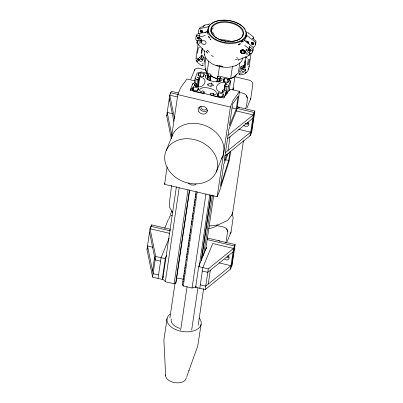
<?xml version="1.0" encoding="UTF-8"?>
<svg xmlns="http://www.w3.org/2000/svg" width="403" height="403" viewBox="0 0 403 403"><rect width="100%" height="100%" fill="white"/><g stroke="black" fill="none" stroke-linecap="round" stroke-linejoin="round"><path stroke-width="0.6" d="M204.669 54.067L204.638 55.322L205.978 58.44L208.578 61.321M252.731 38.869L253.457 37.892L253.462 36.97L248.374 33.011M244.339 65.664L243.719 65.906M209.238 226.028L218.34 224.834L227.619 220.37L232.44 214.315L232.551 212.462M244.823 65.901L245.22 60.677L244.903 67.87L244.48 67.674L244.732 67.815M244.681 71.709L245.618 70.218L245.739 70.52M244.027 65.84A0.882 0.62 37 0 1 243.719 65.785L243.709 65.906M244.762 66.571L244.823 65.896M203.011 63.815L202.684 63.019M207.565 31.409L207.636 30.804A19.44 11.405 8.5 0 1 207.883 29.701M245.039 63.734L244.893 67.402A1.531 0.554 82.1 0 1 244.903 67.87M245.694 56.863L244.717 63.039M243.744 65.639L243.714 65.966L243.744 65.624L244.243 65.82A1.547 0.907 8.5 0 1 244.409 65.719M202.316 48.123L201.53 54.198M171.628 185.41L169.799 199.515L169.346 206.93L172.716 212.583M243.467 140.738L232.44 214.315M201.445 56.642A0.882 0.72 44.4 0 0 201.727 56.808C201.107 59.075 202.296 56.894 201.263 56.36A1.547 0.907 8.5 0 1 201.097 56.46L200.986 56.349M163.371 276.569L162.218 279.405L152.611 277.133L146.989 249.412L150.032 228.713L151.604 224.864L170.504 229.327M171.33 138.662L166.706 115.868L169.749 95.173L171.32 91.32L178.635 93.048M150.747 228.133L151.014 226.305L170.524 230.919M170.55 93.98L170.731 92.766L178.045 94.493M151.422 226.078L151.604 224.864M230.677 151.17L229.312 160.419L219.927 190.014L217.177 196.755L164.56 184.322L167.134 166.882M194.684 80.827L186.881 78.983L180.549 87.904L177.799 94.645L171.27 138.859A27.218 21.737 22.2 0 1 205.354 125.655A27.218 21.737 22.2 0 1 221.368 158.732M152.561 270.912L154.596 257.114M152.611 277.133L155.669 256.439L150.047 228.718L169.728 233.367M158.041 278.418L161.094 257.724L169.048 238.233M168.948 218.99L169.592 216.607L170.676 215.66L172.187 215.212M162.218 279.405L165.27 258.711L166.661 255.311M176.383 186.846L162.777 279.007L165.331 281.722L174.101 283.793L175.648 283.364L176.04 282.402L189.647 190.241M190.634 90.322L190.906 88.459L192.972 83.401L194.518 82.978L196.19 83.371L196.83 84.051L196.463 86.539M192.785 84.645L192.972 83.401M192.77 89.521L193.138 87.033L193.657 86.887L198.165 87.955L198.483 88.292L198.301 89.537M193.193 90L193.657 86.887M194.397 83.089L195.133 78.106L197.198 73.049L201.324 71.915L210.094 73.986L211.051 75.003L210.225 80.61M165.331 281.722L179.214 187.692M194.538 85.854L194.725 84.605L196.019 84.912L196.533 84.771L196.83 84.051M195.445 83.481L196.09 79.124L195.133 78.106M195.742 86.781L196.019 84.912M196.256 86.64L196.533 84.771M196.659 86.993L197.762 79.517L198.795 79.235L199.087 78.514L197.198 77.537L199.777 76.827L200.865 77.084A6.508 3.844 8.4 0 1 204.981 81.456A12.135 7.168 8.4 0 1 201.666 86.297A6.508 3.844 8.4 0 1 196.936 86.716L195.848 86.454L194.251 84.761L194.725 84.605M198.331 75.895L198.699 73.406L200.971 72.782L204.376 73.85L203.319 76.449L202.8 76.59L198.291 75.527L197.974 75.185L198.699 73.406M197.692 86.705L198.795 79.235M197.893 86.61L199.087 78.514M197.797 90.443L198.165 87.955M198.306 86.791L199.777 76.827M200.417 76.515L200.971 72.782M204.664 50.813L204.366 52.803L204.613 55.07M167.038 318.587L163.885 339.986L165.638 375.702M203.601 76.625L204.059 73.512M174.101 283.793L187.984 189.763M205.268 76.51L205.449 75.265L208.069 74.565L208.356 74.867L207.898 77.986M169.895 317.967L174.942 283.772M206.094 73.845L206.457 71.361M175.648 283.364L189.44 189.959M203.898 93.723L204.175 91.854L203.535 91.179L202.281 90.882L200.956 91.884L199.359 90.191L199.616 89.562A6.508 3.844 8.4 0 1 206.26 87.728A12.135 7.168 8.4 0 1 214.87 90.539A6.508 3.844 8.4 0 1 216.32 93.506L216.063 94.136L213.484 94.846L213.142 93.446L211.887 93.148L210.855 93.436L210.462 94.398L211.419 95.415M207.293 79.537L208.029 74.555L207.333 79.547M207.5 79.351L208.356 74.867M207.822 79.693L208.371 75.955L208.054 75.618M207.731 85.275L207.918 84.031L211.424 83.063L213.595 85.371L210.089 86.338L208.275 85.386L207.918 84.031M208.981 80.61L209.625 76.253L210.658 75.966L211.051 75.003M209.923 80.948L210.658 75.966M210.124 80.973L210.86 76.001M210.965 86.177L211.424 83.063M196.185 286.901L192.06 288.034L183.289 285.964L182.332 284.946L196.12 191.541M183.002 282.115L183.184 280.871M183.37 279.622L183.551 278.377M183.828 276.508L184.01 275.264M184.196 274.02L184.378 272.776M184.564 271.526L184.745 270.282M185.022 268.413L185.209 267.169M185.39 265.925L185.576 264.68M186.216 260.318L186.403 259.074M186.584 257.829L186.77 256.585M187.047 254.716L187.229 253.472M187.415 252.223L187.596 250.978M187.783 249.734L187.964 248.49M188.241 246.621L188.423 245.377M188.609 244.127L188.79 242.883M189.067 241.014L189.254 239.77M189.435 238.526L189.622 237.281M189.803 236.032L189.989 234.788M190.261 232.919L190.448 231.675M190.629 230.43L190.815 229.186M191.46 224.824L191.642 223.579M191.828 222.335L192.009 221.091M192.286 219.222L192.468 217.978M192.654 216.728L192.836 215.484M193.022 214.24L193.203 212.996M193.48 211.127L193.667 209.882M193.848 208.633L194.034 207.389M194.306 205.52L194.493 204.276M194.674 203.031L194.861 201.787M195.042 200.538L195.228 199.294M195.505 197.425L195.687 196.18M195.873 194.936L196.054 193.692M210.673 94.68L210.855 93.436M183.289 285.964L197.173 191.934M212.955 94.69L213.142 93.446M213.278 95.032L213.459 93.783M216.698 81.905L217.731 76.585L219.277 76.157L228.048 78.227L230.607 80.943L229.226 90.287M217.272 79.698L217.731 76.585M180.66 330.128L187.083 286.609M217.429 81.96L217.978 78.227L217.338 77.547M218.678 82.257L219.232 78.52L219.746 78.378L220.053 77.633L220.557 77.517L222.154 79.21L221.897 79.839A6.508 3.844 8.4 0 1 215.252 81.673A12.135 7.168 8.4 0 1 206.643 78.862A6.508 3.844 8.4 0 1 205.192 75.895L205.449 75.265M219.287 81.492L219.746 78.378M219.499 81.371L220.053 77.633M217.736 96.065L218.194 92.952L218.713 92.811L223.539 94.216L222.814 95.995L220.547 96.619L217.454 95.889L217.136 95.551L218.194 92.952M219.912 81.874L220.517 77.507M218.25 95.924L218.713 92.811M192.06 288.034L205.943 194.009M223.63 81.623L224.088 78.509L224.607 78.363L227.695 79.094L229.1 80.59L228.919 81.834M222.149 92.755L222.718 90.166L223.751 89.884L225.423 90.277L226.38 91.295L225.735 95.657M222.446 92.035L222.627 90.791M224.053 82.101L224.607 78.363M222.562 92.473L222.743 91.229L222.426 90.892M222.854 96.367L223.222 93.874M223.947 90.332L224.98 84.63L227.262 84.64L225.665 82.947L224.577 82.686A6.508 3.844 8.4 0 0 219.847 83.104A12.135 7.168 8.4 0 0 216.532 87.945A6.508 3.844 8.4 0 0 220.648 92.317L221.736 92.574L224.325 91.839L222.743 91.229M224.426 88.368L224.98 84.63M225.393 84.811L225.665 82.947M207.082 237.971L235.125 244.601L232.073 265.295L230.501 269.144L205.233 289.566L195.626 287.299L198.679 266.605L206.538 247.346L206.361 248.56M224.683 90.388L225.322 86.03L224.683 85.35M199.218 266.353L209.792 194.74M224.133 97.597L226.38 91.295M227.146 82.832L227.695 79.094M201.435 259.537L210.905 195.4M225.892 93.899L226.995 86.428L228.541 86L230.607 80.943M201.374 260.67L211.026 195.289M191.677 330.102L197.918 287.828M203.535 255.376L212.452 194.971M227.438 93.471L228.541 86M199.802 288.286L202.855 267.592L212.683 243.518L233.554 248.45L235.125 244.601M205.601 250.323L213.691 195.52M229.715 90.353L229.896 89.144L239.503 91.416L236.768 109.918L228.909 129.177L224.184 161.175L226.96 154.379M232.929 89.788L234.944 76.117M198.2 325.297L203.616 288.619M217.177 196.755L230.415 107.077L233.166 100.337L239.503 91.416M205.233 289.566L208.286 268.872L233.554 248.45L230.501 269.144M201.122 324.259L197.727 346.066L188.896 370.75M208.265 284.075L210.306 270.282M227.982 150.531L230.017 136.738M228.42 153.004L223.675 164.626L220.471 186.332L228.682 160.439L230.017 151.392M236.294 108.875L238.163 96.211L232.622 104.019L229.418 125.726L236.294 108.875L232.073 107.878M225.907 243.004L227.589 231.609C227.478 226.234 220.25 226.713 216.683 225.458M245.709 108.86C247.316 100.443 250.208 93.269 239.417 92.63M227.227 241.513L231.055 231.921L233.09 218.124A4.322 3.451 22.2 0 0 231.382 214.598M246.943 107.969L250.772 98.377L252.807 84.585A4.322 3.451 22.2 0 0 249.14 80.147L234.823 76.766M224.945 156.026L250.213 135.599L253.27 114.905L254.842 111.057L236.944 106.825M231.483 266.736L234.536 246.042L207.102 239.558M251.195 133.197L254.253 112.502L236.571 108.321M254.842 111.057L251.784 131.751L250.213 135.599M196.196 36.794L196.906 34.381L197.933 33.842L207.152 31.756L207.676 31.253L207.525 32.275M197.415 38.164L198.044 37.111L199.515 37.459L199.893 38.089L199.263 39.141L197.792 38.794L197.415 38.164L197.999 36.733L198.377 37.358L199.848 37.706L199.263 39.141M195.954 58.536L198.155 43.841M196.06 58.929L196.226 57.831M202.916 31.081L201.994 32.447L200.518 32.099L200.14 31.474L200.629 29.872M197.475 53.332L198.352 47.458M202.523 32.033L202.623 31.394L201.535 30.396L200.236 30.83M201.641 57.372L201.691 57.045C201.258 59.715 201.943 55.231 201.581 57.715L201.641 57.372L201.052 57.307M204.291 61.201L204.593 59.196M205.918 57.851C204.971 62.838 203.873 69.694 207.877 73.734M211.575 31.761L211.746 30.099L211.353 29.278M206.986 72.928L208.774 61.014M217.942 76.741L219.549 66.016M228.34 79.053L230.642 78.52L232.521 66.011M239.82 62.782L238.304 72.908L234.314 76.766L230.642 78.52M248.591 50.259L248.686 49.619L249.986 49.186L250.691 49.559L250.973 50.823L249.674 51.262L248.968 50.889L248.591 50.259L248.863 49.403M247.477 65.15L248.359 59.276M254.056 43.282L253.165 44.542L251.694 44.194L251.316 43.569L251.835 42.043M248.51 64.873L249.392 58.994M248.883 67.004L249.049 65.906M251.104 53.297L248.994 67.402C248.5 72.132 244.732 74.862 240.123 74.842L239.034 74.076L239.029 73.427L243.755 72.621M253.699 44.134L253.416 42.864L251.946 42.517L251.412 42.925M239.533 72.127L240.364 67.649M242.823 57.866L241.84 60.742L239.639 63.422M201.807 50.42L201.999 49.584M200.155 56.425L200.125 56.526M196.79 42.567L198.291 40.547A3.022 2.423 22.2 0 0 200.785 40.124M243.644 67.372L244.379 66.147M201.631 51.06L201.923 49.851M198.422 60.777L197.959 59.009L197.611 59.145M247.382 42.315L247.664 41.227L248.031 41.494L247.623 42.491M248.031 42.94L248.354 41.821M253.578 37.393L253.144 38.819L252.832 38.361L255.845 41.041L256.021 42.154L255.386 44.798M248.968 50.889L249.553 49.453L249.175 48.828M251.694 44.194L252.278 42.758L251.9 42.134M251.316 43.569L251.588 42.708M195.964 59.649C196.523 62.656 199.656 63.77 201.591 65.734L202.996 65.558L203.188 64.954L202.513 64.823M204.356 62.213L204.553 61.609L204.15 60.803M189.032 370.367L186.755 376.75M201.596 41.711L201.943 40.758M244.253 66.369L244.057 66.636M200.14 31.474L200.724 30.039L201.812 31.036L202.578 31.011L201.994 32.447M197.792 38.794L198.377 37.358M200.518 32.099L201.102 30.663M166.691 115.868L167.084 114.9M198.498 39.167L199.082 37.731M201.228 32.472L201.812 31.036M190.831 79.149L194.81 69.583M166.253 150.374L172.539 134.97M193.138 87.033L192.412 88.811L193.818 90.307L197.425 90.892L198.483 88.292M203.978 63.291L204.15 62.873M164.56 184.322L165.029 183.164M204.175 91.854L203.782 92.816L202.235 93.244L193.465 91.174L190.906 88.459M146.979 249.407L147.372 248.444M224.088 78.509L223.03 81.109L223.348 81.446L227.856 82.514L228.375 82.373L229.1 80.59M164.701 228.42L168.368 219.434M170.202 214.94L171.804 211.011M249.674 51.262L250.258 49.826L251.024 49.801M252.399 44.567L252.983 43.131L253.754 43.106M216.089 172.252A27.218 21.737 22.2 0 0 186.539 138.718A27.218 21.737 22.2 0 0 170.887 172.973A27.218 21.737 22.2 0 0 216.089 172.252L222.375 156.848M182.332 284.946L182.725 283.984M195.626 287.299L196.09 286.165M250.973 50.823L251.331 49.977M240.576 51.252L240.949 50.42L242.833 49.791L244.757 50.854L245.17 51.775L245.059 52.692L244.45 53.392L242.374 53.594L240.732 52.199L240.576 51.252L241.382 53.045L240.949 50.42L242.833 49.791L244.757 50.854L240.949 50.42L242.374 53.594L245.17 51.775L240.949 50.42M244.45 53.392L245.17 51.775L243.477 53.72M243.347 66.676L242.954 67.795L243.352 66.651L243.981 66.455L244.027 65.83M201.465 31.298L202.326 30.86M246.888 49.952A3.022 2.423 22.2 0 0 249.467 52.647L250.364 53.574L249.986 54.032L252.071 52.929L252.711 50.284L252.53 49.166L249.517 46.491L249.83 46.944L248.978 48.562L244.596 45.428M199.263 28.739L199.752 27.782L200.785 27.238L203.334 26.663M249.548 55.04L249.311 53.241L249.628 52.682M244.5 40.139L244.812 39.59A19.44 11.405 8.5 0 0 246.112 36.406L246.132 36.134L245.89 37.162L246.273 34.608L246.611 35.318L254.595 41.469L255.401 42.441L255.578 43.559L254.923 46.315L253.044 47.337M202.911 26.946L203.973 25.283L208.794 24.17M198.886 59.78L199.062 59.468M244.304 65.971L243.704 66.666M247.12 42.154L247.664 41.227M245.407 50.778L246.888 49.221M201.349 55.231L202.286 56.178L202.14 55.775M245.593 40.376L249.019 43.202M249.664 54.607L250.364 53.574L249.311 53.241L249.543 54.173L249.256 54.778L248.681 54.612M191.208 88.685L190.156 90.176L223.564 98.07L229.896 89.144M202.084 55.931L202.271 56.173L202.084 55.77M248.011 69.321L248.661 68.434M249.19 47.71L249.83 46.944M243.341 66.928L243.019 67.508L243.241 66.868L243.241 67.236M198.221 58.485L197.843 58.883M246.52 50.345L247.301 49.529M245.059 72.782L245.87 71.986M245.286 73.024L246.168 72.152M240.732 66.767L242.541 65.749M240.48 67.377L242.228 66.52M228.002 135.332L253.27 114.905L235.977 110.82M227.494 138.778L252.762 118.356M225.453 152.576L250.721 132.154L238.798 129.333M233.045 251.9L207.777 272.322L202.346 271.038M240.918 68.273L242.158 67.684M197.576 59.286L197.959 59.009M208.729 36.854L208.462 37.046L209.006 37.076L209.706 38.038L209.142 37.272M201.324 55.362L201.545 55.599M252.016 52.133L253.144 50.758L253.255 47.7L252.454 46.728L244.47 40.577L244.127 39.867M238.274 60.042L238.641 59.825M241.226 41.857L242.823 40.794M235.856 65.608L239.06 63.664M198.095 58.692L198.578 58.576L198.996 59.306M241.392 42.295L244.47 40.577M198.004 58.893L198.578 58.576M197.248 42.214L197.183 41.005L198.125 40.512M240.299 71.321L240.017 72.036L240.435 71.941M249.185 55.443L238.299 60.032M213.449 27.883L212.94 28.195A16.09 9.435 8.5 0 0 210.935 31.51A3.869 3.108 22.1 0 1 212.577 32.396A6.1 4.896 22.1 0 1 213.011 32.814L213.283 33.132A3.526 2.826 22.2 0 1 213.61 33.635L213.847 34.164A7.073 5.672 22.1 0 1 214.144 35.585M207.011 50.823L207.832 50.496L207.913 50.939M243.86 71.175L243.437 71.341A1.738 1.36 33.3 0 1 242.541 71.281A1.733 1.355 33.2 0 1 241.175 69.951A1.733 1.355 33.2 0 1 241.76 68.55L243.533 68.817L244.359 70.414A1.703 1.33 33 0 1 244.117 70.953M239.609 44.219L238.128 44.758L239.125 44.38M235.337 59.629L238.193 58.823M204.936 32.512L207.293 31.721M248.671 49.176L248.273 49.282M232.098 66.737L236.329 65.427M220.189 97.486L224.32 96.352M208.658 24.175L209.782 23.923M208.719 26.628L200.079 28.583L199.047 29.122L198.266 32.018L198.921 33.817M205.157 35.615L199.556 36.88L199.142 36.648L199.601 35.071L200.024 34.794L196.442 35.912L195.949 36.869L195.782 39.625L197.405 41.605M242.344 69.366L243.75 69.049M203.963 25.535L204.598 25.535M248.681 48.934L248.062 48.914M201.691 31.202L202.316 31.207M231.755 66.878L227.03 67.377L221.932 67.044M249.16 55.246L248.545 55.241M239.775 43.166L240.334 43.025M239.664 43.927L240.43 43.887M242.581 71.704L242.863 71.694M247.296 58.757L247.679 58.752M199.011 59.966L199.394 59.971L200.054 58.898L201.319 58.692L202.467 59.291L202.689 60.722L200.906 61.437A1.738 1.405 10.4 0 1 200.029 61.08L199.671 60.732M202.13 65.523L202.996 65.558M200.1 57.186L199.792 57.191M199.137 47.282L199.591 47.327M197.183 41.005L197.974 41.106L197.092 42.098L197.022 42.431L197.571 42.532M219.272 65.815L223.025 66.475L216.764 65.704L221.952 66.913M217.675 78.53L214.804 77.885L210.638 75.814M206.185 69.996L199.027 68.303A4.322 3.451 22.2 0 0 194.342 70.767M208.371 75.955L209.625 76.253M217.978 78.227L219.232 78.52M196.09 79.124L197.762 79.517M225.322 86.03L226.995 86.428M212.003 95.551L219.605 97.35M177.799 94.645L230.415 107.077M177.516 97.007L169.749 95.173L174.509 118.583M172.585 113.686L167.215 112.422L171.839 135.212M225.67 159.724L228.682 160.439M152.868 247.23L147.498 245.961L153.12 273.682L158.55 274.967M219.081 262.877L231.01 265.693L205.742 286.12L200.311 284.835M155.669 256.439L165.27 258.711M198.679 266.605L208.286 268.872M160.585 261.169L155.16 259.89L149.538 232.168M197.445 43.161L196.926 42.894M199.727 37.489L199.198 37.222M239.417 44.265L240.052 44.511M201.757 55.81L201.263 56.36L201.435 56.647M216.905 65.875L212.547 64.037L208.976 61.634M253.437 42.94L253.719 43.066M239.034 74.076L239.614 74.384M252.278 42.758L252.983 43.131M249.553 49.453L250.258 49.826M199.49 37.751L199.188 37.469M211.414 55.433L213.373 56.606M208.291 36.29L208.895 36.653M206.054 51.226L206.739 51.705M206.538 52.36L206.135 52.133M201.299 59.448L201.555 59.614M247.251 42.003L247.785 42.396M202.341 58.274L203.364 59.397M247.311 54.748L245.573 52.949M247.437 32.27L248.424 33.046M202.85 57.211L204.266 58.818M203.162 56.44L204.517 58.203M196.916 43.151L205.072 51.655M245.916 57.045L246.827 58.022M236.707 57.322L237.377 58.002M246.691 52.561L247.603 53.508M245.664 69.83L245.427 69.654L245.669 70.157M208.22 50.969L209.359 52.299M201.45 55.538L201.273 55.06M200.493 58.702L200.83 59.11M198.916 60.369L198.624 59.966M206.653 51.594L207.807 53.12M252.691 43.851L253.165 44.542M249.966 50.541L250.439 51.236M245.598 70.172L245.392 69.633M245.351 69.23L245.503 69.517M203.646 57.135L203.999 57.836M196.996 60.435L197.52 61.548M196.669 60.455L197.238 61.664M246.676 57.805L246.495 57.417L246.591 57.72M242.586 34.769L242.707 35.227A16.09 9.435 8.5 0 1 242.707 36.477M249.291 48.708L249.739 49.806M241.805 68.188L243.296 69.432A1.738 1.405 10.4 0 0 244.238 69.366M207.152 31.756L208.084 34.421M246.414 95.304L247.306 98.065M226.698 228.849L227.589 231.609M207.938 32.547L208.427 34.104M245.613 70.263L245.729 70.671M200.941 55.876L201.097 56.46M169.25 98.624L173.874 121.419M246.429 33.378L246.611 35.318M186.226 377.515A10.367 6.126 8.4 0 1 175.391 382.714A10.367 6.126 8.4 0 1 165.709 374.906M199.153 317.947A17.279 10.206 8.4 0 1 194.453 330.601A17.279 10.206 8.4 0 1 172.116 327.649A17.279 10.206 8.4 0 1 170.121 314.113M179.904 328.395A13.087 7.728 8.4 0 1 171.275 318.879M196.16 183.839A4.75 3.793 22.2 0 1 188.478 183.007M206.643 108.578A3.022 2.413 22.2 0 1 202.991 109.777A3.022 2.413 22.2 0 1 200.986 106.437M207.605 110.251A4.75 3.793 22.2 0 1 202.548 111.087A4.75 3.793 22.2 0 1 199.193 107.112M220.995 40.053A16.09 9.435 8.5 0 1 213.716 25.409A16.09 9.435 8.5 0 1 238.052 26.004A16.09 9.435 8.5 0 1 236.657 40.436M236.118 40.607A16.09 9.435 8.5 0 1 227.7 41.428M226.113 41.262A16.09 9.435 8.5 0 1 221.484 40.214M245.835 30.87A19.44 11.405 8.5 0 1 233.151 43.373A19.44 11.405 8.5 0 1 209.248 34.446M208.427 32.88A19.44 11.405 8.5 0 1 221.111 20.377M221.615 20.331A19.44 11.405 8.5 0 1 231.513 21.117M232.027 21.243A19.44 11.405 8.5 0 1 245.014 29.298M236.269 74.787A15.984 9.375 8.5 0 1 228.587 79.134M217.524 78.781A15.984 9.375 8.5 0 1 210.719 75.94M206.563 71.885A15.984 9.375 8.5 0 1 205.555 68.147M247.215 41.428A2.378 1.904 22.2 0 1 248.636 42.98M220.486 39.837A16.09 9.435 8.5 0 1 231.745 41.66M200.845 38.446A3.889 3.118 22.2 0 1 198.916 43.252M200.498 38.466A3.022 2.423 22.2 0 1 199.062 42.033M203.077 59.417A1.708 1.335 33.2 0 1 200.865 59.115M199.475 60.395A1.738 1.405 10.4 0 1 199.389 59.951M198.095 59.891A3.108 2.514 13.7 0 1 197.984 59.07M250.772 98.377A4.322 3.451 22.2 0 1 250.298 99.566M233.015 87.814A14.689 8.675 8.4 0 1 233.085 90.015M238.138 107.107A4.322 3.451 22.2 0 1 239.619 107.702M248.213 122.522A3.022 2.413 22.2 0 1 247.11 122.436M248.691 123.661A3.022 2.413 22.2 0 1 245.472 123.454M248.228 122.658A3.022 2.413 22.2 0 1 247.724 126.074A3.022 2.413 22.2 0 1 243.588 125.096M248.706 123.666A3.022 2.413 22.2 0 1 245.482 123.459M176.479 278.156A6.508 3.844 8.4 0 1 178.131 278.277A12.135 7.168 8.4 0 1 183.541 279.47M228.496 256.061A3.022 2.413 22.2 0 1 227.398 255.981M228.99 257.21A3.022 2.413 22.2 0 1 226.818 257.426M228.511 256.202A3.022 2.413 22.2 0 1 228.441 259.32A3.022 2.413 22.2 0 1 224.788 259.411M218.421 240.651A4.322 3.451 22.2 0 1 219.907 241.246M231.055 231.921A4.322 3.451 22.2 0 1 229.922 233.79M217.993 225.04A22.467 13.269 8.4 0 1 208.547 228.672M201.792 51.594L201.727 52.879L201.792 51.594M199.757 57.281L199.425 57.377L200.11 57.397L199.757 57.281M244.591 67.86L244.938 68.132L244.591 67.86M210.905 39.887L210.139 38.955L210.905 39.887M198.835 111.737A4.75 3.793 22.2 0 0 206.845 112.497A4.75 3.793 22.2 0 0 202.528 106.236A4.75 3.793 22.2 0 0 198.835 111.737M215.973 37.56A16.523 9.692 8.5 0 0 243.155 35.303A16.523 9.692 8.5 0 0 222.426 21.722A16.523 9.692 8.5 0 0 215.973 37.56M215.252 39.066A19.006 11.148 8.5 0 0 245.81 35.147A19.006 11.148 8.5 0 0 220.486 20.377A19.006 11.148 8.5 0 0 215.252 39.066M240.682 52.078A2.378 1.904 22.2 0 0 244.606 53.282A2.378 1.904 22.2 0 0 243.347 49.896A2.378 1.904 22.2 0 0 240.682 52.078M201.903 43.453A2.378 1.904 22.2 0 0 205.878 43.524A2.378 1.904 22.2 0 0 203.424 40.522A2.378 1.904 22.2 0 0 201.903 43.453"/></g></svg>
